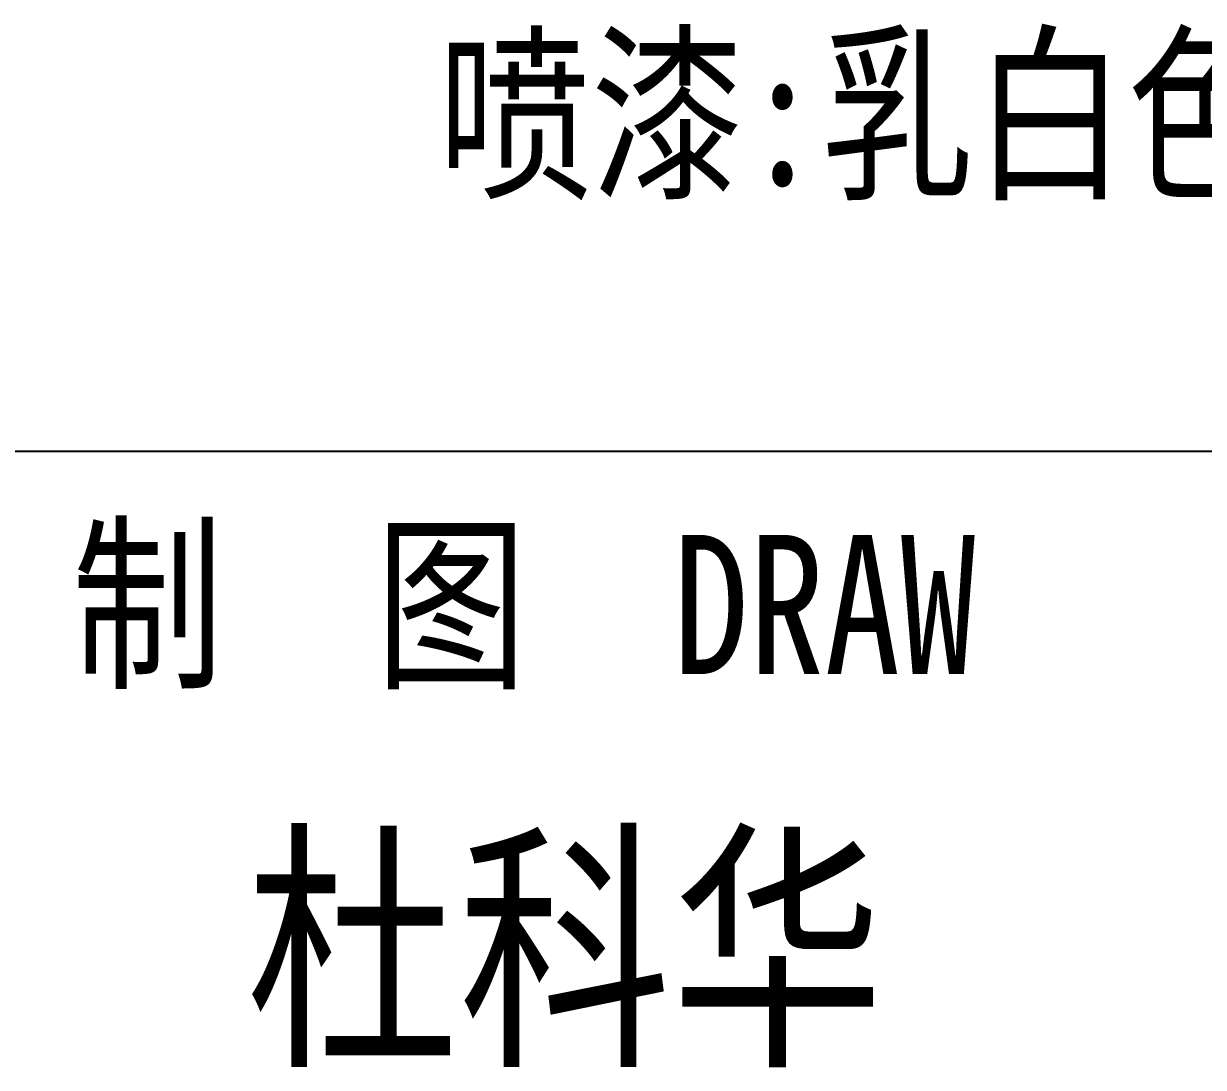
# Model space of a CAD drawing. Header units: millimetres. Extents: x 1333 to 70140, y -42879 to -5704.
# Drawn here: x 67359.71 to 67402.08, y -26134.53 to -26097.02 of the extents above; entities that cross this region are included whole.
import ezdxf
from ezdxf.enums import TextEntityAlignment as Align

# ---------------------------------------------------------------- set-up
doc = ezdxf.new("R2010")
doc.units = ezdxf.units.MM
doc.header["$LTSCALE"] = 0.5
doc.layers.add('图\\M+19E79\\M+195B6\\M+18E9A', color=7, linetype='Continuous')
doc.layers.add('表面处理', color=7, linetype='Continuous')
doc.layers.add('图框', color=7, linetype='Continuous', lineweight=18)
doc.styles.add('国标', font='simfang.ttf', dxfattribs={"width": 0.8})

# ---------------------------------------------------------------- blocks, each defined once
blk = doc.blocks.new('GZDEH零件A3图框V01版')
at = {"layer": '图\\M+19E79\\M+195B6\\M+18E9A', "color": 9}
blk.add_line((3181.99, -1815.961), (3092.49, -1815.961), dxfattribs=at)
at = {"layer": '图\\M+19E79\\M+195B6\\M+18E9A', "color": 9, "style": '国标', "width": 0.8}
blk.add_text('制  图', height=2.5, dxfattribs=at).set_placement((3119.431, -1819.96), align=Align.CENTER)
blk.add_text(' DRAW', height=2.5, dxfattribs=at).set_placement((3124.776, -1819.96))
blk = doc.blocks.new('DEH A3')
at = {"layer": '图框'}
blk.add_blockref('GZDEH零件A3图框V01版', (-2857.49, 1846.461), dxfattribs=at)

msp = doc.modelspace()

# ---------------------------------------------------------------- block references
at = {"layer": '图框', "xscale": 2.000000000000017, "yscale": 2.000000000000017, "zscale": 2.000000000000017, "rotation": 359.9999925153066}
msp.add_blockref('DEH A3', (66845.736, -26173.398), dxfattribs=at)

# ---------------------------------------------------------------- texts
at = {"layer": '图\\M+19E79\\M+195B6\\M+18E9A', "color": 3, "style": '国标', "width": 0.8}
msp.add_text('杜科华', height=7, rotation=360, dxfattribs=at).set_placement((67367.692, -26133.765))
at = {"layer": '表面处理', "color": 3, "style": '国标', "width": 0.8}
msp.add_text('喷漆:乳白色 9001-Gream', height=5.04, rotation=360, dxfattribs=at).set_placement((67404.797, -26102.825), align=Align.CENTER)

doc.saveas('drawing.dxf')
